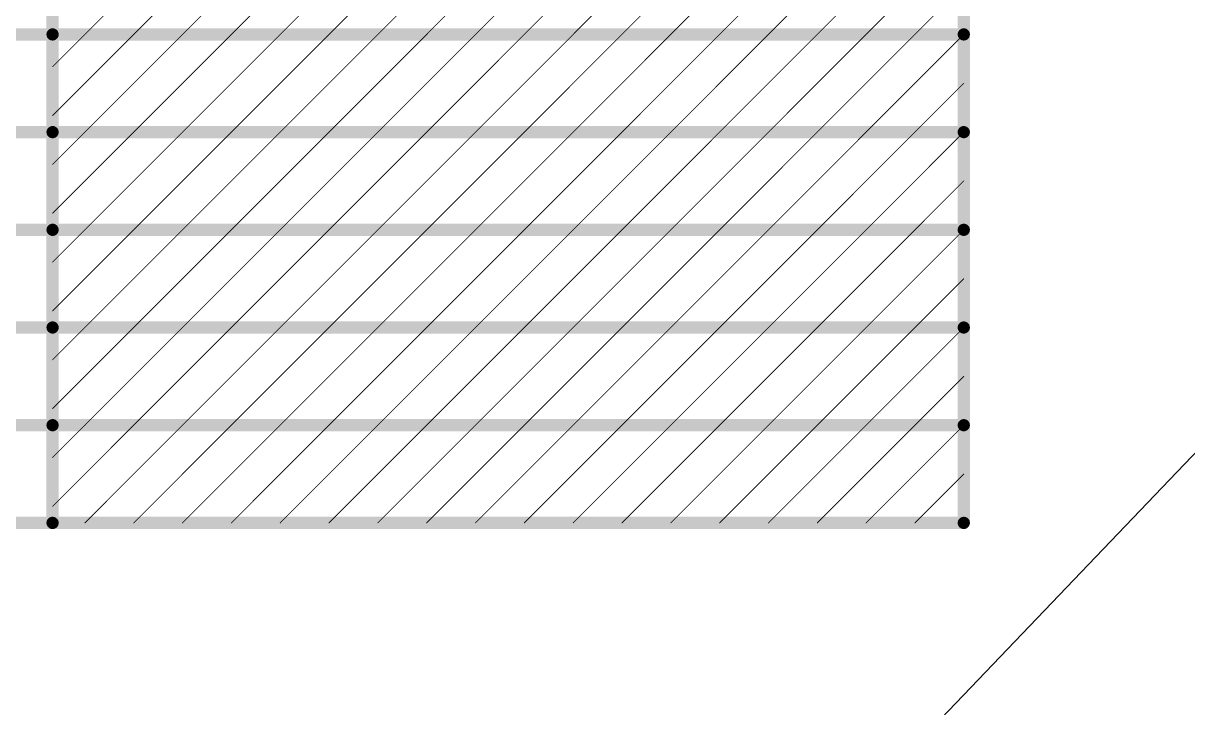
# Model space of a CAD drawing. Header units: inches. Extents: x -11 to 5428, y 0 to 5423.
# Drawn here: x 332.83 to 369.18, y 128.63 to 149.98 of the extents above; entities that cross this region are included whole.
import ezdxf

# ---------------------------------------------------------------- set-up
doc = ezdxf.new("R2010")
doc.units = ezdxf.units.IN
for name, color, linetype in [('Bottom Solder', 6, 'Continuous'), ('Fabrication', 76, 'Continuous'), ('Top Solder', 216, 'Continuous')]:
    doc.layers.add(name, color=color, linetype=linetype)

msp = doc.modelspace()

# ---------------------------------------------------------------- linework, layer by layer
at = {"layer": 'Bottom Solder'}
msp.add_line((344.027, 110.045), (5427.557, 5423.366), dxfattribs=at)
at = {"layer": 'Fabrication'}
for points in [[(333.748, 134.391, 0.381, 0.381, 0), (333.748, 170.967, 0.381, 0.381, 0)], [(362.188, 134.391, 0.381, 0.381, 0), (362.188, 170.967, 0.381, 0.381, 0)], [(334.756, 149.631, 0.0254, 0.0254, 0), (337.804, 152.679, 0.0254, 0.0254, 0)], [(336.28, 149.631, 0.0254, 0.0254, 0), (339.328, 152.679, 0.0254, 0.0254, 0)], [(337.804, 149.631, 0.0254, 0.0254, 0), (340.852, 152.679, 0.0254, 0.0254, 0)], [(339.328, 149.631, 0.0254, 0.0254, 0), (342.376, 152.679, 0.0254, 0.0254, 0)], [(340.852, 149.631, 0.0254, 0.0254, 0), (343.9, 152.679, 0.0254, 0.0254, 0)], [(342.376, 149.631, 0.0254, 0.0254, 0), (345.424, 152.679, 0.0254, 0.0254, 0)], [(343.9, 149.631, 0.0254, 0.0254, 0), (346.948, 152.679, 0.0254, 0.0254, 0)], [(345.424, 149.631, 0.0254, 0.0254, 0), (348.472, 152.679, 0.0254, 0.0254, 0)], [(346.948, 149.631, 0.0254, 0.0254, 0), (349.996, 152.679, 0.0254, 0.0254, 0)], [(348.472, 149.631, 0.0254, 0.0254, 0), (351.52, 152.679, 0.0254, 0.0254, 0)], [(349.996, 149.631, 0.0254, 0.0254, 0), (353.044, 152.679, 0.0254, 0.0254, 0)], [(351.52, 149.631, 0.0254, 0.0254, 0), (354.568, 152.679, 0.0254, 0.0254, 0)], [(353.044, 149.631, 0.0254, 0.0254, 0), (356.092, 152.679, 0.0254, 0.0254, 0)], [(354.568, 149.631, 0.0254, 0.0254, 0), (357.616, 152.679, 0.0254, 0.0254, 0)], [(356.092, 149.631, 0.0254, 0.0254, 0), (359.14, 152.679, 0.0254, 0.0254, 0)], [(357.616, 149.631, 0.0254, 0.0254, 0), (360.664, 152.679, 0.0254, 0.0254, 0)], [(359.14, 149.631, 0.0254, 0.0254, 0), (362.188, 152.679, 0.0254, 0.0254, 0)], [(360.664, 149.631, 0.0254, 0.0254, 0), (362.188, 151.155, 0.0254, 0.0254, 0)], [(319.274, 149.631, 0.381, 0.381, 0), (333.748, 149.631, 0.381, 0.381, 0)], [(333.748, 149.631, 0.381, 0.381, 0), (362.188, 149.631, 0.381, 0.381, 0)], [(333.748, 147.099, 0.0254, 0.0254, 0), (336.28, 149.631, 0.0254, 0.0254, 0)], [(333.748, 148.623, 0.0254, 0.0254, 0), (334.756, 149.631, 0.0254, 0.0254, 0)], [(334.756, 146.583, 0.0254, 0.0254, 0), (337.804, 149.631, 0.0254, 0.0254, 0)], [(336.28, 146.583, 0.0254, 0.0254, 0), (339.328, 149.631, 0.0254, 0.0254, 0)], [(337.804, 146.583, 0.0254, 0.0254, 0), (340.852, 149.631, 0.0254, 0.0254, 0)], [(339.328, 146.583, 0.0254, 0.0254, 0), (342.376, 149.631, 0.0254, 0.0254, 0)], [(340.852, 146.583, 0.0254, 0.0254, 0), (343.9, 149.631, 0.0254, 0.0254, 0)], [(342.376, 146.583, 0.0254, 0.0254, 0), (345.424, 149.631, 0.0254, 0.0254, 0)], [(343.9, 146.583, 0.0254, 0.0254, 0), (346.948, 149.631, 0.0254, 0.0254, 0)], [(345.424, 146.583, 0.0254, 0.0254, 0), (348.472, 149.631, 0.0254, 0.0254, 0)], [(346.948, 146.583, 0.0254, 0.0254, 0), (349.996, 149.631, 0.0254, 0.0254, 0)], [(348.472, 146.583, 0.0254, 0.0254, 0), (351.52, 149.631, 0.0254, 0.0254, 0)], [(349.996, 146.583, 0.0254, 0.0254, 0), (353.044, 149.631, 0.0254, 0.0254, 0)], [(351.52, 146.583, 0.0254, 0.0254, 0), (354.568, 149.631, 0.0254, 0.0254, 0)], [(353.044, 146.583, 0.0254, 0.0254, 0), (356.092, 149.631, 0.0254, 0.0254, 0)], [(354.568, 146.583, 0.0254, 0.0254, 0), (357.616, 149.631, 0.0254, 0.0254, 0)], [(356.092, 146.583, 0.0254, 0.0254, 0), (359.14, 149.631, 0.0254, 0.0254, 0)], [(357.616, 146.583, 0.0254, 0.0254, 0), (360.664, 149.631, 0.0254, 0.0254, 0)], [(359.14, 146.583, 0.0254, 0.0254, 0), (362.188, 149.631, 0.0254, 0.0254, 0)], [(360.664, 146.583, 0.0254, 0.0254, 0), (362.188, 148.107, 0.0254, 0.0254, 0)], [(319.274, 146.583, 0.381, 0.381, 0), (333.748, 146.583, 0.381, 0.381, 0)], [(333.748, 146.583, 0.381, 0.381, 0), (362.188, 146.583, 0.381, 0.381, 0)], [(333.748, 144.051, 0.0254, 0.0254, 0), (336.28, 146.583, 0.0254, 0.0254, 0)], [(333.748, 145.575, 0.0254, 0.0254, 0), (334.756, 146.583, 0.0254, 0.0254, 0)], [(334.756, 143.535, 0.0254, 0.0254, 0), (337.804, 146.583, 0.0254, 0.0254, 0)], [(336.28, 143.535, 0.0254, 0.0254, 0), (339.328, 146.583, 0.0254, 0.0254, 0)], [(337.804, 143.535, 0.0254, 0.0254, 0), (340.852, 146.583, 0.0254, 0.0254, 0)], [(339.328, 143.535, 0.0254, 0.0254, 0), (342.376, 146.583, 0.0254, 0.0254, 0)], [(340.852, 143.535, 0.0254, 0.0254, 0), (343.9, 146.583, 0.0254, 0.0254, 0)], [(342.376, 143.535, 0.0254, 0.0254, 0), (345.424, 146.583, 0.0254, 0.0254, 0)], [(343.9, 143.535, 0.0254, 0.0254, 0), (346.948, 146.583, 0.0254, 0.0254, 0)], [(345.424, 143.535, 0.0254, 0.0254, 0), (348.472, 146.583, 0.0254, 0.0254, 0)], [(346.948, 143.535, 0.0254, 0.0254, 0), (349.996, 146.583, 0.0254, 0.0254, 0)], [(348.472, 143.535, 0.0254, 0.0254, 0), (351.52, 146.583, 0.0254, 0.0254, 0)], [(349.996, 143.535, 0.0254, 0.0254, 0), (353.044, 146.583, 0.0254, 0.0254, 0)], [(351.52, 143.535, 0.0254, 0.0254, 0), (354.568, 146.583, 0.0254, 0.0254, 0)], [(353.044, 143.535, 0.0254, 0.0254, 0), (356.092, 146.583, 0.0254, 0.0254, 0)], [(354.568, 143.535, 0.0254, 0.0254, 0), (357.616, 146.583, 0.0254, 0.0254, 0)], [(356.092, 143.535, 0.0254, 0.0254, 0), (359.14, 146.583, 0.0254, 0.0254, 0)], [(357.616, 143.535, 0.0254, 0.0254, 0), (360.664, 146.583, 0.0254, 0.0254, 0)], [(359.14, 143.535, 0.0254, 0.0254, 0), (362.188, 146.583, 0.0254, 0.0254, 0)], [(360.664, 143.535, 0.0254, 0.0254, 0), (362.188, 145.059, 0.0254, 0.0254, 0)], [(319.274, 143.535, 0.381, 0.381, 0), (333.748, 143.535, 0.381, 0.381, 0)], [(333.748, 143.535, 0.381, 0.381, 0), (362.188, 143.535, 0.381, 0.381, 0)], [(333.748, 141.003, 0.0254, 0.0254, 0), (336.28, 143.535, 0.0254, 0.0254, 0)], [(333.748, 142.527, 0.0254, 0.0254, 0), (334.756, 143.535, 0.0254, 0.0254, 0)], [(334.756, 140.487, 0.0254, 0.0254, 0), (337.804, 143.535, 0.0254, 0.0254, 0)], [(336.28, 140.487, 0.0254, 0.0254, 0), (339.328, 143.535, 0.0254, 0.0254, 0)], [(337.804, 140.487, 0.0254, 0.0254, 0), (340.852, 143.535, 0.0254, 0.0254, 0)], [(339.328, 140.487, 0.0254, 0.0254, 0), (342.376, 143.535, 0.0254, 0.0254, 0)], [(340.852, 140.487, 0.0254, 0.0254, 0), (343.9, 143.535, 0.0254, 0.0254, 0)], [(342.376, 140.487, 0.0254, 0.0254, 0), (345.424, 143.535, 0.0254, 0.0254, 0)], [(343.9, 140.487, 0.0254, 0.0254, 0), (346.948, 143.535, 0.0254, 0.0254, 0)], [(345.424, 140.487, 0.0254, 0.0254, 0), (348.472, 143.535, 0.0254, 0.0254, 0)], [(346.948, 140.487, 0.0254, 0.0254, 0), (349.996, 143.535, 0.0254, 0.0254, 0)], [(348.472, 140.487, 0.0254, 0.0254, 0), (351.52, 143.535, 0.0254, 0.0254, 0)], [(349.996, 140.487, 0.0254, 0.0254, 0), (353.044, 143.535, 0.0254, 0.0254, 0)], [(351.52, 140.487, 0.0254, 0.0254, 0), (354.568, 143.535, 0.0254, 0.0254, 0)], [(353.044, 140.487, 0.0254, 0.0254, 0), (356.092, 143.535, 0.0254, 0.0254, 0)], [(354.568, 140.487, 0.0254, 0.0254, 0), (357.616, 143.535, 0.0254, 0.0254, 0)], [(356.092, 140.487, 0.0254, 0.0254, 0), (359.14, 143.535, 0.0254, 0.0254, 0)], [(357.616, 140.487, 0.0254, 0.0254, 0), (360.664, 143.535, 0.0254, 0.0254, 0)], [(359.14, 140.487, 0.0254, 0.0254, 0), (362.188, 143.535, 0.0254, 0.0254, 0)], [(360.664, 140.487, 0.0254, 0.0254, 0), (362.188, 142.011, 0.0254, 0.0254, 0)], [(319.274, 140.487, 0.381, 0.381, 0), (333.748, 140.487, 0.381, 0.381, 0)], [(333.748, 140.487, 0.381, 0.381, 0), (362.188, 140.487, 0.381, 0.381, 0)], [(333.748, 137.955, 0.0254, 0.0254, 0), (336.28, 140.487, 0.0254, 0.0254, 0)], [(333.748, 139.479, 0.0254, 0.0254, 0), (334.756, 140.487, 0.0254, 0.0254, 0)], [(334.756, 137.439, 0.0254, 0.0254, 0), (337.804, 140.487, 0.0254, 0.0254, 0)], [(336.28, 137.439, 0.0254, 0.0254, 0), (339.328, 140.487, 0.0254, 0.0254, 0)], [(337.804, 137.439, 0.0254, 0.0254, 0), (340.852, 140.487, 0.0254, 0.0254, 0)], [(339.328, 137.439, 0.0254, 0.0254, 0), (342.376, 140.487, 0.0254, 0.0254, 0)], [(340.852, 137.439, 0.0254, 0.0254, 0), (343.9, 140.487, 0.0254, 0.0254, 0)], [(342.376, 137.439, 0.0254, 0.0254, 0), (345.424, 140.487, 0.0254, 0.0254, 0)], [(343.9, 137.439, 0.0254, 0.0254, 0), (346.948, 140.487, 0.0254, 0.0254, 0)], [(345.424, 137.439, 0.0254, 0.0254, 0), (348.472, 140.487, 0.0254, 0.0254, 0)], [(346.948, 137.439, 0.0254, 0.0254, 0), (349.996, 140.487, 0.0254, 0.0254, 0)], [(348.472, 137.439, 0.0254, 0.0254, 0), (351.52, 140.487, 0.0254, 0.0254, 0)], [(349.996, 137.439, 0.0254, 0.0254, 0), (353.044, 140.487, 0.0254, 0.0254, 0)], [(351.52, 137.439, 0.0254, 0.0254, 0), (354.568, 140.487, 0.0254, 0.0254, 0)], [(353.044, 137.439, 0.0254, 0.0254, 0), (356.092, 140.487, 0.0254, 0.0254, 0)], [(354.568, 137.439, 0.0254, 0.0254, 0), (357.616, 140.487, 0.0254, 0.0254, 0)], [(356.092, 137.439, 0.0254, 0.0254, 0), (359.14, 140.487, 0.0254, 0.0254, 0)], [(357.616, 137.439, 0.0254, 0.0254, 0), (360.664, 140.487, 0.0254, 0.0254, 0)], [(359.14, 137.439, 0.0254, 0.0254, 0), (362.188, 140.487, 0.0254, 0.0254, 0)], [(360.664, 137.439, 0.0254, 0.0254, 0), (362.188, 138.963, 0.0254, 0.0254, 0)], [(319.274, 137.439, 0.381, 0.381, 0), (333.748, 137.439, 0.381, 0.381, 0)], [(333.748, 137.439, 0.381, 0.381, 0), (362.188, 137.439, 0.381, 0.381, 0)], [(333.748, 134.907, 0.0254, 0.0254, 0), (336.28, 137.439, 0.0254, 0.0254, 0)], [(333.748, 136.431, 0.0254, 0.0254, 0), (334.756, 137.439, 0.0254, 0.0254, 0)], [(334.756, 134.391, 0.0254, 0.0254, 0), (337.804, 137.439, 0.0254, 0.0254, 0)], [(336.28, 134.391, 0.0254, 0.0254, 0), (339.328, 137.439, 0.0254, 0.0254, 0)], [(337.804, 134.391, 0.0254, 0.0254, 0), (340.852, 137.439, 0.0254, 0.0254, 0)], [(339.328, 134.391, 0.0254, 0.0254, 0), (342.376, 137.439, 0.0254, 0.0254, 0)], [(340.852, 134.391, 0.0254, 0.0254, 0), (343.9, 137.439, 0.0254, 0.0254, 0)], [(342.376, 134.391, 0.0254, 0.0254, 0), (345.424, 137.439, 0.0254, 0.0254, 0)], [(343.9, 134.391, 0.0254, 0.0254, 0), (346.948, 137.439, 0.0254, 0.0254, 0)], [(345.424, 134.391, 0.0254, 0.0254, 0), (348.472, 137.439, 0.0254, 0.0254, 0)], [(346.948, 134.391, 0.0254, 0.0254, 0), (349.996, 137.439, 0.0254, 0.0254, 0)], [(348.472, 134.391, 0.0254, 0.0254, 0), (351.52, 137.439, 0.0254, 0.0254, 0)], [(349.996, 134.391, 0.0254, 0.0254, 0), (353.044, 137.439, 0.0254, 0.0254, 0)], [(351.52, 134.391, 0.0254, 0.0254, 0), (354.568, 137.439, 0.0254, 0.0254, 0)], [(353.044, 134.391, 0.0254, 0.0254, 0), (356.092, 137.439, 0.0254, 0.0254, 0)], [(354.568, 134.391, 0.0254, 0.0254, 0), (357.616, 137.439, 0.0254, 0.0254, 0)], [(356.092, 134.391, 0.0254, 0.0254, 0), (359.14, 137.439, 0.0254, 0.0254, 0)], [(357.616, 134.391, 0.0254, 0.0254, 0), (360.664, 137.439, 0.0254, 0.0254, 0)], [(359.14, 134.391, 0.0254, 0.0254, 0), (362.188, 137.439, 0.0254, 0.0254, 0)], [(360.664, 134.391, 0.0254, 0.0254, 0), (362.188, 135.915, 0.0254, 0.0254, 0)], [(319.274, 134.391, 0.381, 0.381, 0), (333.748, 134.391, 0.381, 0.381, 0)], [(333.748, 134.391, 0.381, 0.381, 0), (362.188, 134.391, 0.381, 0.381, 0)]]:
    msp.add_lwpolyline(points, format="xyseb", dxfattribs=at)
for points in [[(333.653, 149.631, 0.191, 0.191, 1), (333.844, 149.631, 0.191, 0.191, 1)], [(333.653, 149.631, 0.191, 0.191, 1), (333.844, 149.631, 0.191, 0.191, 1)], [(362.093, 149.631, 0.191, 0.191, 1), (362.283, 149.631, 0.191, 0.191, 1)], [(334.75, 149.631, 0.0127, 0.0127, 1), (334.763, 149.631, 0.0127, 0.0127, 1)], [(334.75, 149.631, 0.0127, 0.0127, 1), (334.763, 149.631, 0.0127, 0.0127, 1)], [(336.274, 149.631, 0.0127, 0.0127, 1), (336.287, 149.631, 0.0127, 0.0127, 1)], [(336.274, 149.631, 0.0127, 0.0127, 1), (336.287, 149.631, 0.0127, 0.0127, 1)], [(337.798, 149.631, 0.0127, 0.0127, 1), (337.811, 149.631, 0.0127, 0.0127, 1)], [(337.798, 149.631, 0.0127, 0.0127, 1), (337.811, 149.631, 0.0127, 0.0127, 1)], [(339.322, 149.631, 0.0127, 0.0127, 1), (339.335, 149.631, 0.0127, 0.0127, 1)], [(339.322, 149.631, 0.0127, 0.0127, 1), (339.335, 149.631, 0.0127, 0.0127, 1)], [(340.846, 149.631, 0.0127, 0.0127, 1), (340.859, 149.631, 0.0127, 0.0127, 1)], [(340.846, 149.631, 0.0127, 0.0127, 1), (340.859, 149.631, 0.0127, 0.0127, 1)], [(342.37, 149.631, 0.0127, 0.0127, 1), (342.383, 149.631, 0.0127, 0.0127, 1)], [(342.37, 149.631, 0.0127, 0.0127, 1), (342.383, 149.631, 0.0127, 0.0127, 1)], [(343.894, 149.631, 0.0127, 0.0127, 1), (343.907, 149.631, 0.0127, 0.0127, 1)], [(343.894, 149.631, 0.0127, 0.0127, 1), (343.907, 149.631, 0.0127, 0.0127, 1)], [(345.418, 149.631, 0.0127, 0.0127, 1), (345.431, 149.631, 0.0127, 0.0127, 1)], [(345.418, 149.631, 0.0127, 0.0127, 1), (345.431, 149.631, 0.0127, 0.0127, 1)], [(346.942, 149.631, 0.0127, 0.0127, 1), (346.955, 149.631, 0.0127, 0.0127, 1)], [(346.942, 149.631, 0.0127, 0.0127, 1), (346.955, 149.631, 0.0127, 0.0127, 1)], [(348.466, 149.631, 0.0127, 0.0127, 1), (348.479, 149.631, 0.0127, 0.0127, 1)], [(348.466, 149.631, 0.0127, 0.0127, 1), (348.479, 149.631, 0.0127, 0.0127, 1)], [(349.99, 149.631, 0.0127, 0.0127, 1), (350.003, 149.631, 0.0127, 0.0127, 1)], [(349.99, 149.631, 0.0127, 0.0127, 1), (350.003, 149.631, 0.0127, 0.0127, 1)], [(351.514, 149.631, 0.0127, 0.0127, 1), (351.527, 149.631, 0.0127, 0.0127, 1)], [(351.514, 149.631, 0.0127, 0.0127, 1), (351.527, 149.631, 0.0127, 0.0127, 1)], [(353.038, 149.631, 0.0127, 0.0127, 1), (353.051, 149.631, 0.0127, 0.0127, 1)], [(353.038, 149.631, 0.0127, 0.0127, 1), (353.051, 149.631, 0.0127, 0.0127, 1)], [(354.562, 149.631, 0.0127, 0.0127, 1), (354.575, 149.631, 0.0127, 0.0127, 1)], [(354.562, 149.631, 0.0127, 0.0127, 1), (354.575, 149.631, 0.0127, 0.0127, 1)], [(356.086, 149.631, 0.0127, 0.0127, 1), (356.099, 149.631, 0.0127, 0.0127, 1)], [(356.086, 149.631, 0.0127, 0.0127, 1), (356.099, 149.631, 0.0127, 0.0127, 1)], [(357.61, 149.631, 0.0127, 0.0127, 1), (357.623, 149.631, 0.0127, 0.0127, 1)], [(357.61, 149.631, 0.0127, 0.0127, 1), (357.623, 149.631, 0.0127, 0.0127, 1)], [(359.134, 149.631, 0.0127, 0.0127, 1), (359.147, 149.631, 0.0127, 0.0127, 1)], [(359.134, 149.631, 0.0127, 0.0127, 1), (359.147, 149.631, 0.0127, 0.0127, 1)], [(360.658, 149.631, 0.0127, 0.0127, 1), (360.671, 149.631, 0.0127, 0.0127, 1)], [(360.658, 149.631, 0.0127, 0.0127, 1), (360.671, 149.631, 0.0127, 0.0127, 1)], [(362.182, 149.631, 0.0127, 0.0127, 1), (362.195, 149.631, 0.0127, 0.0127, 1)], [(333.742, 148.623, 0.0127, 0.0127, 1), (333.755, 148.623, 0.0127, 0.0127, 1)], [(362.182, 148.107, 0.0127, 0.0127, 1), (362.195, 148.107, 0.0127, 0.0127, 1)], [(333.742, 147.099, 0.0127, 0.0127, 1), (333.755, 147.099, 0.0127, 0.0127, 1)], [(333.653, 146.583, 0.191, 0.191, 1), (333.844, 146.583, 0.191, 0.191, 1)], [(333.653, 146.583, 0.191, 0.191, 1), (333.844, 146.583, 0.191, 0.191, 1)], [(334.75, 146.583, 0.0127, 0.0127, 1), (334.763, 146.583, 0.0127, 0.0127, 1)], [(334.75, 146.583, 0.0127, 0.0127, 1), (334.763, 146.583, 0.0127, 0.0127, 1)], [(336.274, 146.583, 0.0127, 0.0127, 1), (336.287, 146.583, 0.0127, 0.0127, 1)], [(336.274, 146.583, 0.0127, 0.0127, 1), (336.287, 146.583, 0.0127, 0.0127, 1)], [(337.798, 146.583, 0.0127, 0.0127, 1), (337.811, 146.583, 0.0127, 0.0127, 1)], [(337.798, 146.583, 0.0127, 0.0127, 1), (337.811, 146.583, 0.0127, 0.0127, 1)], [(339.322, 146.583, 0.0127, 0.0127, 1), (339.335, 146.583, 0.0127, 0.0127, 1)], [(339.322, 146.583, 0.0127, 0.0127, 1), (339.335, 146.583, 0.0127, 0.0127, 1)], [(340.846, 146.583, 0.0127, 0.0127, 1), (340.859, 146.583, 0.0127, 0.0127, 1)], [(340.846, 146.583, 0.0127, 0.0127, 1), (340.859, 146.583, 0.0127, 0.0127, 1)], [(342.37, 146.583, 0.0127, 0.0127, 1), (342.383, 146.583, 0.0127, 0.0127, 1)], [(342.37, 146.583, 0.0127, 0.0127, 1), (342.383, 146.583, 0.0127, 0.0127, 1)], [(343.894, 146.583, 0.0127, 0.0127, 1), (343.907, 146.583, 0.0127, 0.0127, 1)], [(343.894, 146.583, 0.0127, 0.0127, 1), (343.907, 146.583, 0.0127, 0.0127, 1)], [(345.418, 146.583, 0.0127, 0.0127, 1), (345.431, 146.583, 0.0127, 0.0127, 1)], [(345.418, 146.583, 0.0127, 0.0127, 1), (345.431, 146.583, 0.0127, 0.0127, 1)], [(346.942, 146.583, 0.0127, 0.0127, 1), (346.955, 146.583, 0.0127, 0.0127, 1)], [(346.942, 146.583, 0.0127, 0.0127, 1), (346.955, 146.583, 0.0127, 0.0127, 1)], [(348.466, 146.583, 0.0127, 0.0127, 1), (348.479, 146.583, 0.0127, 0.0127, 1)], [(348.466, 146.583, 0.0127, 0.0127, 1), (348.479, 146.583, 0.0127, 0.0127, 1)], [(349.99, 146.583, 0.0127, 0.0127, 1), (350.003, 146.583, 0.0127, 0.0127, 1)], [(349.99, 146.583, 0.0127, 0.0127, 1), (350.003, 146.583, 0.0127, 0.0127, 1)], [(351.514, 146.583, 0.0127, 0.0127, 1), (351.527, 146.583, 0.0127, 0.0127, 1)], [(351.514, 146.583, 0.0127, 0.0127, 1), (351.527, 146.583, 0.0127, 0.0127, 1)], [(353.038, 146.583, 0.0127, 0.0127, 1), (353.051, 146.583, 0.0127, 0.0127, 1)], [(353.038, 146.583, 0.0127, 0.0127, 1), (353.051, 146.583, 0.0127, 0.0127, 1)], [(354.562, 146.583, 0.0127, 0.0127, 1), (354.575, 146.583, 0.0127, 0.0127, 1)], [(354.562, 146.583, 0.0127, 0.0127, 1), (354.575, 146.583, 0.0127, 0.0127, 1)], [(356.086, 146.583, 0.0127, 0.0127, 1), (356.099, 146.583, 0.0127, 0.0127, 1)], [(356.086, 146.583, 0.0127, 0.0127, 1), (356.099, 146.583, 0.0127, 0.0127, 1)], [(357.61, 146.583, 0.0127, 0.0127, 1), (357.623, 146.583, 0.0127, 0.0127, 1)], [(357.61, 146.583, 0.0127, 0.0127, 1), (357.623, 146.583, 0.0127, 0.0127, 1)], [(359.134, 146.583, 0.0127, 0.0127, 1), (359.147, 146.583, 0.0127, 0.0127, 1)], [(359.134, 146.583, 0.0127, 0.0127, 1), (359.147, 146.583, 0.0127, 0.0127, 1)], [(360.658, 146.583, 0.0127, 0.0127, 1), (360.671, 146.583, 0.0127, 0.0127, 1)], [(360.658, 146.583, 0.0127, 0.0127, 1), (360.671, 146.583, 0.0127, 0.0127, 1)], [(362.093, 146.583, 0.191, 0.191, 1), (362.283, 146.583, 0.191, 0.191, 1)], [(362.182, 146.583, 0.0127, 0.0127, 1), (362.195, 146.583, 0.0127, 0.0127, 1)], [(333.742, 145.575, 0.0127, 0.0127, 1), (333.755, 145.575, 0.0127, 0.0127, 1)], [(362.182, 145.059, 0.0127, 0.0127, 1), (362.195, 145.059, 0.0127, 0.0127, 1)], [(333.742, 144.051, 0.0127, 0.0127, 1), (333.755, 144.051, 0.0127, 0.0127, 1)], [(333.653, 143.535, 0.191, 0.191, 1), (333.844, 143.535, 0.191, 0.191, 1)], [(333.653, 143.535, 0.191, 0.191, 1), (333.844, 143.535, 0.191, 0.191, 1)], [(362.093, 143.535, 0.191, 0.191, 1), (362.283, 143.535, 0.191, 0.191, 1)], [(334.75, 143.535, 0.0127, 0.0127, 1), (334.763, 143.535, 0.0127, 0.0127, 1)], [(334.75, 143.535, 0.0127, 0.0127, 1), (334.763, 143.535, 0.0127, 0.0127, 1)], [(336.274, 143.535, 0.0127, 0.0127, 1), (336.287, 143.535, 0.0127, 0.0127, 1)], [(336.274, 143.535, 0.0127, 0.0127, 1), (336.287, 143.535, 0.0127, 0.0127, 1)], [(337.798, 143.535, 0.0127, 0.0127, 1), (337.811, 143.535, 0.0127, 0.0127, 1)], [(337.798, 143.535, 0.0127, 0.0127, 1), (337.811, 143.535, 0.0127, 0.0127, 1)], [(339.322, 143.535, 0.0127, 0.0127, 1), (339.335, 143.535, 0.0127, 0.0127, 1)], [(339.322, 143.535, 0.0127, 0.0127, 1), (339.335, 143.535, 0.0127, 0.0127, 1)], [(340.846, 143.535, 0.0127, 0.0127, 1), (340.859, 143.535, 0.0127, 0.0127, 1)], [(340.846, 143.535, 0.0127, 0.0127, 1), (340.859, 143.535, 0.0127, 0.0127, 1)], [(342.37, 143.535, 0.0127, 0.0127, 1), (342.383, 143.535, 0.0127, 0.0127, 1)], [(342.37, 143.535, 0.0127, 0.0127, 1), (342.383, 143.535, 0.0127, 0.0127, 1)], [(343.894, 143.535, 0.0127, 0.0127, 1), (343.907, 143.535, 0.0127, 0.0127, 1)], [(343.894, 143.535, 0.0127, 0.0127, 1), (343.907, 143.535, 0.0127, 0.0127, 1)], [(345.418, 143.535, 0.0127, 0.0127, 1), (345.431, 143.535, 0.0127, 0.0127, 1)], [(345.418, 143.535, 0.0127, 0.0127, 1), (345.431, 143.535, 0.0127, 0.0127, 1)], [(346.942, 143.535, 0.0127, 0.0127, 1), (346.955, 143.535, 0.0127, 0.0127, 1)], [(346.942, 143.535, 0.0127, 0.0127, 1), (346.955, 143.535, 0.0127, 0.0127, 1)], [(348.466, 143.535, 0.0127, 0.0127, 1), (348.479, 143.535, 0.0127, 0.0127, 1)], [(348.466, 143.535, 0.0127, 0.0127, 1), (348.479, 143.535, 0.0127, 0.0127, 1)], [(349.99, 143.535, 0.0127, 0.0127, 1), (350.003, 143.535, 0.0127, 0.0127, 1)], [(349.99, 143.535, 0.0127, 0.0127, 1), (350.003, 143.535, 0.0127, 0.0127, 1)], [(351.514, 143.535, 0.0127, 0.0127, 1), (351.527, 143.535, 0.0127, 0.0127, 1)], [(351.514, 143.535, 0.0127, 0.0127, 1), (351.527, 143.535, 0.0127, 0.0127, 1)], [(353.038, 143.535, 0.0127, 0.0127, 1), (353.051, 143.535, 0.0127, 0.0127, 1)], [(353.038, 143.535, 0.0127, 0.0127, 1), (353.051, 143.535, 0.0127, 0.0127, 1)], [(354.562, 143.535, 0.0127, 0.0127, 1), (354.575, 143.535, 0.0127, 0.0127, 1)], [(354.562, 143.535, 0.0127, 0.0127, 1), (354.575, 143.535, 0.0127, 0.0127, 1)], [(356.086, 143.535, 0.0127, 0.0127, 1), (356.099, 143.535, 0.0127, 0.0127, 1)], [(356.086, 143.535, 0.0127, 0.0127, 1), (356.099, 143.535, 0.0127, 0.0127, 1)], [(357.61, 143.535, 0.0127, 0.0127, 1), (357.623, 143.535, 0.0127, 0.0127, 1)], [(357.61, 143.535, 0.0127, 0.0127, 1), (357.623, 143.535, 0.0127, 0.0127, 1)], [(359.134, 143.535, 0.0127, 0.0127, 1), (359.147, 143.535, 0.0127, 0.0127, 1)], [(359.134, 143.535, 0.0127, 0.0127, 1), (359.147, 143.535, 0.0127, 0.0127, 1)], [(360.658, 143.535, 0.0127, 0.0127, 1), (360.671, 143.535, 0.0127, 0.0127, 1)], [(360.658, 143.535, 0.0127, 0.0127, 1), (360.671, 143.535, 0.0127, 0.0127, 1)], [(362.182, 143.535, 0.0127, 0.0127, 1), (362.195, 143.535, 0.0127, 0.0127, 1)], [(333.742, 142.527, 0.0127, 0.0127, 1), (333.755, 142.527, 0.0127, 0.0127, 1)], [(362.182, 142.011, 0.0127, 0.0127, 1), (362.195, 142.011, 0.0127, 0.0127, 1)], [(333.742, 141.003, 0.0127, 0.0127, 1), (333.755, 141.003, 0.0127, 0.0127, 1)], [(333.653, 140.487, 0.191, 0.191, 1), (333.844, 140.487, 0.191, 0.191, 1)], [(333.653, 140.487, 0.191, 0.191, 1), (333.844, 140.487, 0.191, 0.191, 1)], [(362.093, 140.487, 0.191, 0.191, 1), (362.283, 140.487, 0.191, 0.191, 1)], [(334.75, 140.487, 0.0127, 0.0127, 1), (334.763, 140.487, 0.0127, 0.0127, 1)], [(334.75, 140.487, 0.0127, 0.0127, 1), (334.763, 140.487, 0.0127, 0.0127, 1)], [(336.274, 140.487, 0.0127, 0.0127, 1), (336.287, 140.487, 0.0127, 0.0127, 1)], [(336.274, 140.487, 0.0127, 0.0127, 1), (336.287, 140.487, 0.0127, 0.0127, 1)], [(337.798, 140.487, 0.0127, 0.0127, 1), (337.811, 140.487, 0.0127, 0.0127, 1)], [(337.798, 140.487, 0.0127, 0.0127, 1), (337.811, 140.487, 0.0127, 0.0127, 1)], [(339.322, 140.487, 0.0127, 0.0127, 1), (339.335, 140.487, 0.0127, 0.0127, 1)], [(339.322, 140.487, 0.0127, 0.0127, 1), (339.335, 140.487, 0.0127, 0.0127, 1)], [(340.846, 140.487, 0.0127, 0.0127, 1), (340.859, 140.487, 0.0127, 0.0127, 1)], [(340.846, 140.487, 0.0127, 0.0127, 1), (340.859, 140.487, 0.0127, 0.0127, 1)], [(342.37, 140.487, 0.0127, 0.0127, 1), (342.383, 140.487, 0.0127, 0.0127, 1)], [(342.37, 140.487, 0.0127, 0.0127, 1), (342.383, 140.487, 0.0127, 0.0127, 1)], [(343.894, 140.487, 0.0127, 0.0127, 1), (343.907, 140.487, 0.0127, 0.0127, 1)], [(343.894, 140.487, 0.0127, 0.0127, 1), (343.907, 140.487, 0.0127, 0.0127, 1)], [(345.418, 140.487, 0.0127, 0.0127, 1), (345.431, 140.487, 0.0127, 0.0127, 1)], [(345.418, 140.487, 0.0127, 0.0127, 1), (345.431, 140.487, 0.0127, 0.0127, 1)], [(346.942, 140.487, 0.0127, 0.0127, 1), (346.955, 140.487, 0.0127, 0.0127, 1)], [(346.942, 140.487, 0.0127, 0.0127, 1), (346.955, 140.487, 0.0127, 0.0127, 1)], [(348.466, 140.487, 0.0127, 0.0127, 1), (348.479, 140.487, 0.0127, 0.0127, 1)], [(348.466, 140.487, 0.0127, 0.0127, 1), (348.479, 140.487, 0.0127, 0.0127, 1)], [(349.99, 140.487, 0.0127, 0.0127, 1), (350.003, 140.487, 0.0127, 0.0127, 1)], [(349.99, 140.487, 0.0127, 0.0127, 1), (350.003, 140.487, 0.0127, 0.0127, 1)], [(351.514, 140.487, 0.0127, 0.0127, 1), (351.527, 140.487, 0.0127, 0.0127, 1)], [(351.514, 140.487, 0.0127, 0.0127, 1), (351.527, 140.487, 0.0127, 0.0127, 1)], [(353.038, 140.487, 0.0127, 0.0127, 1), (353.051, 140.487, 0.0127, 0.0127, 1)], [(353.038, 140.487, 0.0127, 0.0127, 1), (353.051, 140.487, 0.0127, 0.0127, 1)], [(354.562, 140.487, 0.0127, 0.0127, 1), (354.575, 140.487, 0.0127, 0.0127, 1)], [(354.562, 140.487, 0.0127, 0.0127, 1), (354.575, 140.487, 0.0127, 0.0127, 1)], [(356.086, 140.487, 0.0127, 0.0127, 1), (356.099, 140.487, 0.0127, 0.0127, 1)], [(356.086, 140.487, 0.0127, 0.0127, 1), (356.099, 140.487, 0.0127, 0.0127, 1)], [(357.61, 140.487, 0.0127, 0.0127, 1), (357.623, 140.487, 0.0127, 0.0127, 1)], [(357.61, 140.487, 0.0127, 0.0127, 1), (357.623, 140.487, 0.0127, 0.0127, 1)], [(359.134, 140.487, 0.0127, 0.0127, 1), (359.147, 140.487, 0.0127, 0.0127, 1)], [(359.134, 140.487, 0.0127, 0.0127, 1), (359.147, 140.487, 0.0127, 0.0127, 1)], [(360.658, 140.487, 0.0127, 0.0127, 1), (360.671, 140.487, 0.0127, 0.0127, 1)], [(360.658, 140.487, 0.0127, 0.0127, 1), (360.671, 140.487, 0.0127, 0.0127, 1)], [(362.182, 140.487, 0.0127, 0.0127, 1), (362.195, 140.487, 0.0127, 0.0127, 1)], [(333.742, 139.479, 0.0127, 0.0127, 1), (333.755, 139.479, 0.0127, 0.0127, 1)], [(362.182, 138.963, 0.0127, 0.0127, 1), (362.195, 138.963, 0.0127, 0.0127, 1)], [(333.742, 137.955, 0.0127, 0.0127, 1), (333.755, 137.955, 0.0127, 0.0127, 1)], [(333.653, 137.439, 0.191, 0.191, 1), (333.844, 137.439, 0.191, 0.191, 1)], [(333.653, 137.439, 0.191, 0.191, 1), (333.844, 137.439, 0.191, 0.191, 1)], [(334.75, 137.439, 0.0127, 0.0127, 1), (334.763, 137.439, 0.0127, 0.0127, 1)], [(334.75, 137.439, 0.0127, 0.0127, 1), (334.763, 137.439, 0.0127, 0.0127, 1)], [(336.274, 137.439, 0.0127, 0.0127, 1), (336.287, 137.439, 0.0127, 0.0127, 1)], [(336.274, 137.439, 0.0127, 0.0127, 1), (336.287, 137.439, 0.0127, 0.0127, 1)], [(337.798, 137.439, 0.0127, 0.0127, 1), (337.811, 137.439, 0.0127, 0.0127, 1)], [(337.798, 137.439, 0.0127, 0.0127, 1), (337.811, 137.439, 0.0127, 0.0127, 1)], [(339.322, 137.439, 0.0127, 0.0127, 1), (339.335, 137.439, 0.0127, 0.0127, 1)], [(339.322, 137.439, 0.0127, 0.0127, 1), (339.335, 137.439, 0.0127, 0.0127, 1)], [(340.846, 137.439, 0.0127, 0.0127, 1), (340.859, 137.439, 0.0127, 0.0127, 1)], [(340.846, 137.439, 0.0127, 0.0127, 1), (340.859, 137.439, 0.0127, 0.0127, 1)], [(342.37, 137.439, 0.0127, 0.0127, 1), (342.383, 137.439, 0.0127, 0.0127, 1)], [(342.37, 137.439, 0.0127, 0.0127, 1), (342.383, 137.439, 0.0127, 0.0127, 1)], [(343.894, 137.439, 0.0127, 0.0127, 1), (343.907, 137.439, 0.0127, 0.0127, 1)], [(343.894, 137.439, 0.0127, 0.0127, 1), (343.907, 137.439, 0.0127, 0.0127, 1)], [(345.418, 137.439, 0.0127, 0.0127, 1), (345.431, 137.439, 0.0127, 0.0127, 1)], [(345.418, 137.439, 0.0127, 0.0127, 1), (345.431, 137.439, 0.0127, 0.0127, 1)], [(346.942, 137.439, 0.0127, 0.0127, 1), (346.955, 137.439, 0.0127, 0.0127, 1)], [(346.942, 137.439, 0.0127, 0.0127, 1), (346.955, 137.439, 0.0127, 0.0127, 1)], [(348.466, 137.439, 0.0127, 0.0127, 1), (348.479, 137.439, 0.0127, 0.0127, 1)], [(348.466, 137.439, 0.0127, 0.0127, 1), (348.479, 137.439, 0.0127, 0.0127, 1)], [(349.99, 137.439, 0.0127, 0.0127, 1), (350.003, 137.439, 0.0127, 0.0127, 1)], [(349.99, 137.439, 0.0127, 0.0127, 1), (350.003, 137.439, 0.0127, 0.0127, 1)], [(351.514, 137.439, 0.0127, 0.0127, 1), (351.527, 137.439, 0.0127, 0.0127, 1)], [(351.514, 137.439, 0.0127, 0.0127, 1), (351.527, 137.439, 0.0127, 0.0127, 1)], [(353.038, 137.439, 0.0127, 0.0127, 1), (353.051, 137.439, 0.0127, 0.0127, 1)], [(353.038, 137.439, 0.0127, 0.0127, 1), (353.051, 137.439, 0.0127, 0.0127, 1)], [(354.562, 137.439, 0.0127, 0.0127, 1), (354.575, 137.439, 0.0127, 0.0127, 1)], [(354.562, 137.439, 0.0127, 0.0127, 1), (354.575, 137.439, 0.0127, 0.0127, 1)], [(356.086, 137.439, 0.0127, 0.0127, 1), (356.099, 137.439, 0.0127, 0.0127, 1)], [(356.086, 137.439, 0.0127, 0.0127, 1), (356.099, 137.439, 0.0127, 0.0127, 1)], [(357.61, 137.439, 0.0127, 0.0127, 1), (357.623, 137.439, 0.0127, 0.0127, 1)], [(357.61, 137.439, 0.0127, 0.0127, 1), (357.623, 137.439, 0.0127, 0.0127, 1)], [(359.134, 137.439, 0.0127, 0.0127, 1), (359.147, 137.439, 0.0127, 0.0127, 1)], [(359.134, 137.439, 0.0127, 0.0127, 1), (359.147, 137.439, 0.0127, 0.0127, 1)], [(360.658, 137.439, 0.0127, 0.0127, 1), (360.671, 137.439, 0.0127, 0.0127, 1)], [(360.658, 137.439, 0.0127, 0.0127, 1), (360.671, 137.439, 0.0127, 0.0127, 1)], [(362.093, 137.439, 0.191, 0.191, 1), (362.283, 137.439, 0.191, 0.191, 1)], [(362.182, 137.439, 0.0127, 0.0127, 1), (362.195, 137.439, 0.0127, 0.0127, 1)], [(333.742, 136.431, 0.0127, 0.0127, 1), (333.755, 136.431, 0.0127, 0.0127, 1)], [(362.182, 135.915, 0.0127, 0.0127, 1), (362.195, 135.915, 0.0127, 0.0127, 1)], [(333.742, 134.907, 0.0127, 0.0127, 1), (333.755, 134.907, 0.0127, 0.0127, 1)], [(333.653, 134.391, 0.191, 0.191, 1), (333.844, 134.391, 0.191, 0.191, 1)], [(333.653, 134.391, 0.191, 0.191, 1), (333.844, 134.391, 0.191, 0.191, 1)], [(333.653, 134.391, 0.191, 0.191, 1), (333.844, 134.391, 0.191, 0.191, 1)], [(362.093, 134.391, 0.191, 0.191, 1), (362.283, 134.391, 0.191, 0.191, 1)], [(362.093, 134.391, 0.191, 0.191, 1), (362.283, 134.391, 0.191, 0.191, 1)], [(334.75, 134.391, 0.0127, 0.0127, 1), (334.763, 134.391, 0.0127, 0.0127, 1)], [(336.274, 134.391, 0.0127, 0.0127, 1), (336.287, 134.391, 0.0127, 0.0127, 1)], [(337.798, 134.391, 0.0127, 0.0127, 1), (337.811, 134.391, 0.0127, 0.0127, 1)], [(339.322, 134.391, 0.0127, 0.0127, 1), (339.335, 134.391, 0.0127, 0.0127, 1)], [(340.846, 134.391, 0.0127, 0.0127, 1), (340.859, 134.391, 0.0127, 0.0127, 1)], [(342.37, 134.391, 0.0127, 0.0127, 1), (342.383, 134.391, 0.0127, 0.0127, 1)], [(343.894, 134.391, 0.0127, 0.0127, 1), (343.907, 134.391, 0.0127, 0.0127, 1)], [(345.418, 134.391, 0.0127, 0.0127, 1), (345.431, 134.391, 0.0127, 0.0127, 1)], [(346.942, 134.391, 0.0127, 0.0127, 1), (346.955, 134.391, 0.0127, 0.0127, 1)], [(348.466, 134.391, 0.0127, 0.0127, 1), (348.479, 134.391, 0.0127, 0.0127, 1)], [(349.99, 134.391, 0.0127, 0.0127, 1), (350.003, 134.391, 0.0127, 0.0127, 1)], [(351.514, 134.391, 0.0127, 0.0127, 1), (351.527, 134.391, 0.0127, 0.0127, 1)], [(353.038, 134.391, 0.0127, 0.0127, 1), (353.051, 134.391, 0.0127, 0.0127, 1)], [(354.562, 134.391, 0.0127, 0.0127, 1), (354.575, 134.391, 0.0127, 0.0127, 1)], [(356.086, 134.391, 0.0127, 0.0127, 1), (356.099, 134.391, 0.0127, 0.0127, 1)], [(357.61, 134.391, 0.0127, 0.0127, 1), (357.623, 134.391, 0.0127, 0.0127, 1)], [(359.134, 134.391, 0.0127, 0.0127, 1), (359.147, 134.391, 0.0127, 0.0127, 1)], [(360.658, 134.391, 0.0127, 0.0127, 1), (360.671, 134.391, 0.0127, 0.0127, 1)]]:
    msp.add_lwpolyline(points, format="xyseb", close=True, dxfattribs=at)
at = {"layer": 'Top Solder'}
msp.add_line((344.027, 110.045), (5427.557, 5423.366), dxfattribs=at)

doc.saveas('drawing.dxf')
